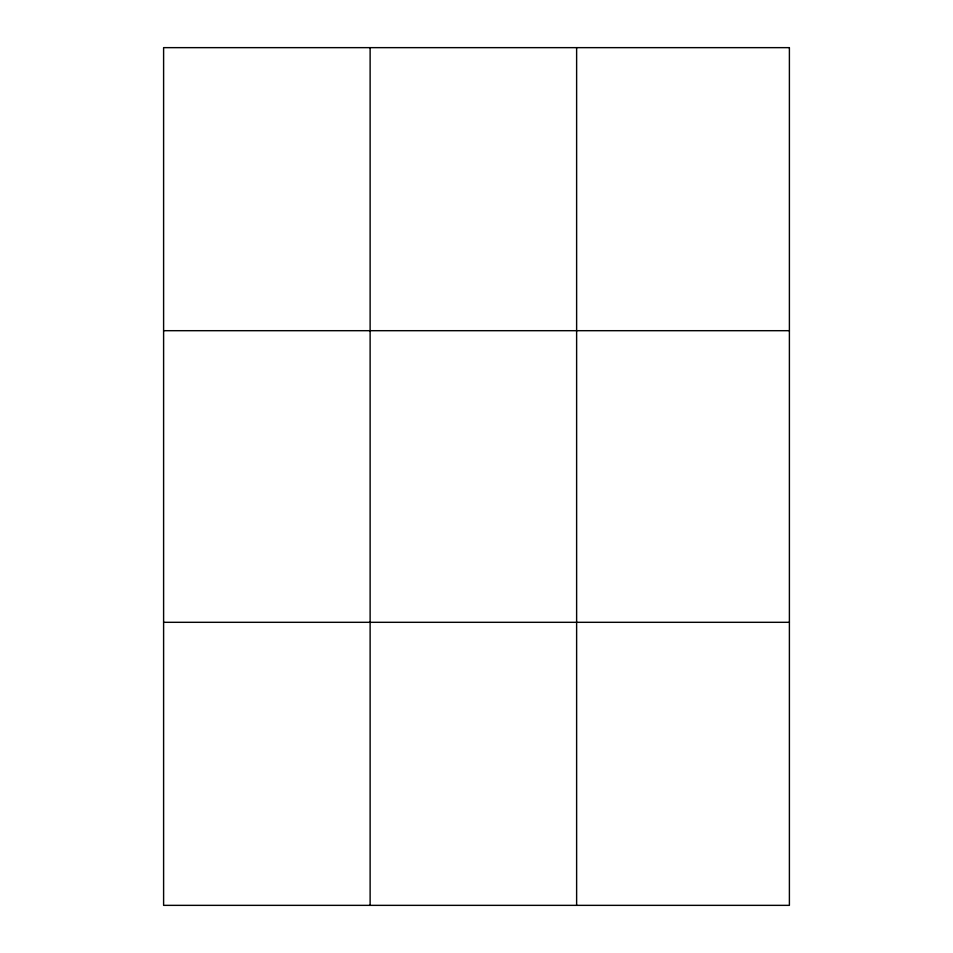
<?xml version="1.0" encoding="UTF-8"?>
<svg xmlns="http://www.w3.org/2000/svg" width="953" height="953" viewBox="0 0 953 953"><rect width="100%" height="100%" fill="white"/><g stroke="black" fill="none" stroke-linecap="round" stroke-linejoin="round"><path stroke-width="1.43" d="M370.121 905.35L370.121 47.65M576.625 905.35L576.625 47.65M163.606 330.691L789.394 330.691M163.606 622.309L789.394 622.309M789.394 47.65L789.394 905.35L163.606 905.35L163.606 47.65L789.394 47.65"/></g></svg>
